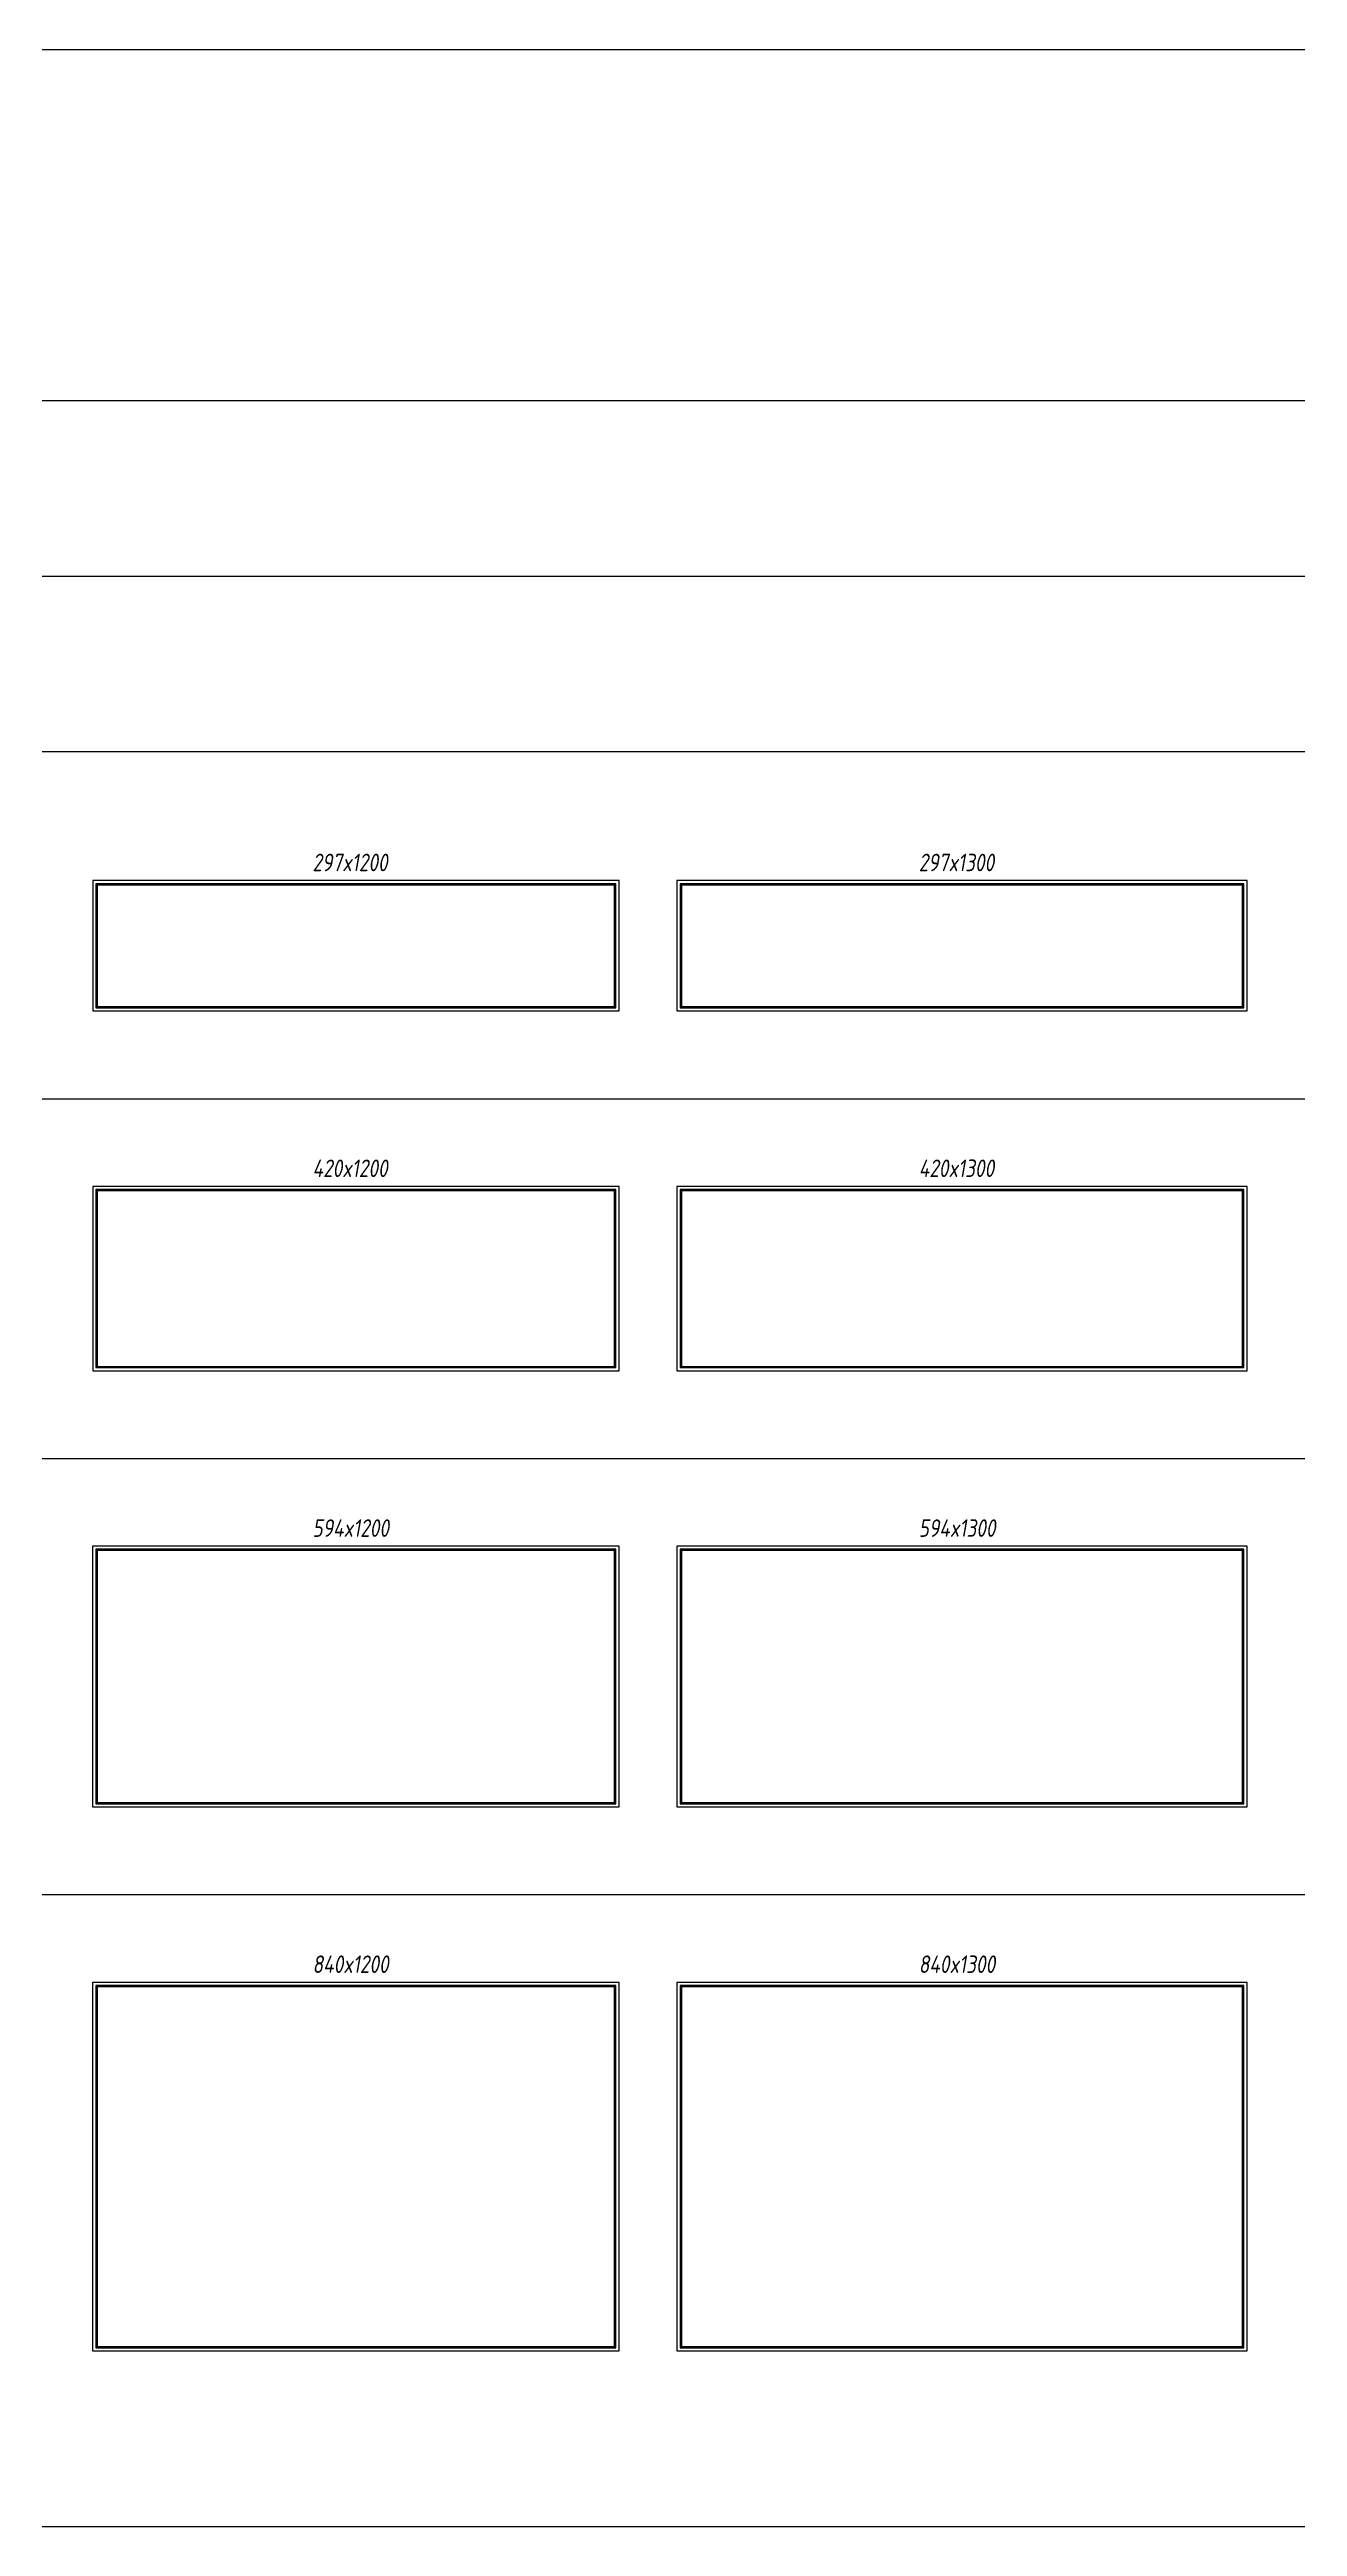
# Paper-space layout 'Layout1' of a CAD drawing. Extents: x 1062 to 21562, y 6 to 13651.
# Drawn here: x 10712 to 13556, y 8006 to 13651 of the extents above; entities that cross this region are included whole.
import ezdxf
from ezdxf.enums import TextEntityAlignment as Align

# ---------------------------------------------------------------- set-up
doc = ezdxf.new("R2010")
doc.units = 0
doc.header["$MEASUREMENT"] = 0
for name, color, linetype in [('FS_CIENKA', 4, 'Continuous'), ('FS_Opis', 6, 'Continuous'), ('FS_RAMKA', 7, 'Continuous')]:
    doc.layers.add(name, color=color, linetype=linetype)
doc.styles.add('KB 1_200', font='isocpeur.ttf', dxfattribs={"width": 0.8, "height": 48})
doc.styles.add('KB tabelka 21', font='isocpeur.ttf', dxfattribs={"height": 15})

# ---------------------------------------------------------------- blocks, each defined once
blk = doc.blocks.new('-RAMKA_297x1200')
at = {"layer": 'FS_RAMKA', "color": 5}
for p, q in [((15, 1415), (15, 0)), ((265, 1400), (265, 1415)), ((515, 1400), (515, 1415)), ((765, 1400), (765, 1415)), ((1015, 1400), (1015, 1415)), ((1262.5, 1400), (1262.5, 1415)), ((1512.5, 1400), (1512.5, 1415)), ((1762.5, 1400), (1762.5, 1415)), ((2012.5, 1400), (2012.5, 1415)), ((2262.5, 1400), (2262.5, 1415)), ((2512.5, 1400), (2512.5, 1415)), ((2762.5, 1400), (2762.5, 1415)), ((3012.5, 1400), (3012.5, 1415)), ((3262.5, 1400), (3262.5, 1415)), ((3512.5, 1400), (3512.5, 1415)), ((3762.5, 1400), (3762.5, 1415)), ((4012.5, 1400), (4012.5, 1415)), ((4262.5, 1400), (4262.5, 1415)), ((4512.5, 1400), (4512.5, 1415)), ((4762.5, 1400), (4762.5, 1415)), ((5012.5, 1400), (5012.5, 1415)), ((5262.5, 1400), (5262.5, 1415)), ((5512.5, 1400), (5512.5, 1415)), ((5762.5, 1400), (5762.5, 1415)), ((5910, 0), (5910, 1415)), ((5925, 1400), (0, 1400)), ((0, 1150), (15, 1150)), ((5910, 1150), (5925, 1150)), ((0, 900), (15, 900)), ((5910, 900), (5925, 900)), ((0, 650), (15, 650)), ((5910, 650), (5925, 650)), ((0, 400), (15, 400)), ((5910, 400), (5925, 400)), ((0, 150), (15, 150)), ((0, 15), (5925, 15)), ((265, 0), (265, 15)), ((515, 0), (515, 15)), ((765, 0), (765, 15)), ((1015, 0), (1015, 15)), ((1262.5, 0), (1262.5, 15)), ((1512.5, 0), (1512.5, 15)), ((1762.5, 0), (1762.5, 15)), ((2012.5, 0), (2012.5, 15)), ((2262.5, 0), (2262.5, 15)), ((2512.5, 0), (2512.5, 15)), ((2762.5, 0), (2762.5, 15)), ((3012.5, 0), (3012.5, 15)), ((3262.5, 0), (3262.5, 15)), ((3512.5, 0), (3512.5, 15)), ((3762.5, 0), (3762.5, 15)), ((4012.5, 0), (4012.5, 15)), ((4262.5, 0), (4262.5, 15)), ((4512.5, 0), (4512.5, 15)), ((4762.5, 0), (4762.5, 15)), ((5012.5, 0), (5012.5, 15)), ((5262.5, 0), (5262.5, 15)), ((5512.5, 0), (5512.5, 15)), ((5762.5, 0), (5762.5, 15)), ((5910, 150), (5925, 150))]:
    blk.add_line(p, q, dxfattribs=at)
at = {"layer": 'FS_RAMKA'}
blk.add_lwpolyline([(-37.5, 1450), (-37.5, -35), (5962.5, -35), (5962.5, 1450)], close=True, dxfattribs=at)
at = {"layer": 'FS_RAMKA', "color": 5}
blk.add_lwpolyline([(0, 1415), (0, 0), (5925, 0), (5925, 1415)], close=True, dxfattribs=at)
at = {"layer": 'FS_RAMKA', "color": 5, "style": 'KB tabelka 21'}
for s, p in [('A', (140, 1407.5)), ('B', (390, 1407.5)), ('C', (640, 1407.5)), ('D', (890, 1407.5)), ('E', (1137.5, 1407.5)), ('F', (1387.5, 1407.5)), ('G', (1637.5, 1407.5)), ('H', (1887.5, 1407.5)), ('I', (2137.5, 1407.5)), ('J', (2387.5, 1407.5)), ('K', (2637.5, 1407.5)), ('L', (2887.5, 1407.5)), ('M', (3137.5, 1407.5)), ('N', (3387.5, 1407.5)), ('O', (3637.5, 1407.5)), ('P', (3887.5, 1407.5)), ('Q', (4137.5, 1407.5)), ('R', (4387.5, 1407.5)), ('S', (4637.5, 1407.5)), ('T', (4887.5, 1407.5)), ('U', (5137.5, 1407.5)), ('V', (5387.5, 1407.5)), ('W', (5637.5, 1407.5)), ('X', (5836.2, 1407.5)), ('1', (7.5, 1275)), ('1', (5917.5, 1275)), ('2', (7.5, 1025)), ('2', (5917.5, 1025)), ('3', (7.5, 775)), ('3', (5917.5, 775)), ('4', (7.5, 525)), ('4', (5917.5, 525)), ('5', (7.5, 275)), ('6', (7.5, 82.5)), ('A', (140, 7.5)), ('B', (390, 7.5)), ('C', (640, 7.5)), ('D', (890, 7.5)), ('E', (1137.5, 7.5)), ('F', (1387.5, 7.5)), ('G', (1637.5, 7.5)), ('H', (1887.5, 7.5)), ('I', (2137.5, 7.5)), ('J', (2387.5, 7.5)), ('K', (2637.5, 7.5)), ('L', (2887.5, 7.5)), ('M', (3137.5, 7.5)), ('N', (3387.5, 7.5)), ('O', (3637.5, 7.5)), ('P', (3887.5, 7.5)), ('Q', (4137.5, 7.5)), ('R', (4387.5, 7.5)), ('S', (4637.5, 7.5)), ('T', (4887.5, 7.5)), ('U', (5137.5, 7.5)), ('V', (5387.5, 7.5)), ('W', (5637.5, 7.5)), ('X', (5836.2, 7.5)), ('5', (5917.5, 275)), ('6', (5917.5, 82.5))]:
    blk.add_text(s, height=8, dxfattribs=at).set_placement(p, align=Align.MIDDLE_CENTER)
blk = doc.blocks.new('-RAMKA_297x1300')
at = {"layer": 'FS_RAMKA', "color": 5}
for p, q in [((15, 1415), (15, 0)), ((265, 1400), (265, 1415)), ((515, 1400), (515, 1415)), ((765, 1400), (765, 1415)), ((1015, 1400), (1015, 1415)), ((1262.5, 1400), (1262.5, 1415)), ((1512.5, 1400), (1512.5, 1415)), ((1762.5, 1400), (1762.5, 1415)), ((2012.5, 1400), (2012.5, 1415)), ((2262.5, 1400), (2262.5, 1415)), ((2512.5, 1400), (2512.5, 1415)), ((2762.5, 1400), (2762.5, 1415)), ((3012.5, 1400), (3012.5, 1415)), ((3262.5, 1400), (3262.5, 1415)), ((3512.5, 1400), (3512.5, 1415)), ((3762.5, 1400), (3762.5, 1415)), ((4012.5, 1400), (4012.5, 1415)), ((4262.5, 1400), (4262.5, 1415)), ((4512.5, 1400), (4512.5, 1415)), ((4762.5, 1400), (4762.5, 1415)), ((5012.5, 1400), (5012.5, 1415)), ((5262.5, 1400), (5262.5, 1415)), ((5512.5, 1400), (5512.5, 1415)), ((5762.5, 1400), (5762.5, 1415)), ((6012.5, 1400), (6012.5, 1415)), ((6262.5, 1400), (6262.5, 1415)), ((6410, 0), (6410, 1415)), ((6425, 1400), (0, 1400)), ((0, 1150), (15, 1150)), ((6410, 1150), (6425, 1150)), ((0, 900), (15, 900)), ((6410, 900), (6425, 900)), ((0, 650), (15, 650)), ((6410, 650), (6425, 650)), ((0, 400), (15, 400)), ((6410, 400), (6425, 400)), ((0, 150), (15, 150)), ((0, 15), (6425, 15)), ((265, 0), (265, 15)), ((515, 0), (515, 15)), ((765, 0), (765, 15)), ((1015, 0), (1015, 15)), ((1262.5, 0), (1262.5, 15)), ((1512.5, 0), (1512.5, 15)), ((1762.5, 0), (1762.5, 15)), ((2012.5, 0), (2012.5, 15)), ((2262.5, 0), (2262.5, 15)), ((2512.5, 0), (2512.5, 15)), ((2762.5, 0), (2762.5, 15)), ((3012.5, 0), (3012.5, 15)), ((3262.5, 0), (3262.5, 15)), ((3512.5, 0), (3512.5, 15)), ((3762.5, 0), (3762.5, 15)), ((4012.5, 0), (4012.5, 15)), ((4262.5, 0), (4262.5, 15)), ((4512.5, 0), (4512.5, 15)), ((4762.5, 0), (4762.5, 15)), ((5012.5, 0), (5012.5, 15)), ((5262.5, 0), (5262.5, 15)), ((5512.5, 0), (5512.5, 15)), ((5762.5, 0), (5762.5, 15)), ((6012.5, 0), (6012.5, 15)), ((6262.5, 0), (6262.5, 15)), ((6410, 150), (6425, 150))]:
    blk.add_line(p, q, dxfattribs=at)
at = {"layer": 'FS_RAMKA'}
blk.add_lwpolyline([(-37.5, 1450), (-37.5, -35), (6462.5, -35), (6462.5, 1450)], close=True, dxfattribs=at)
at = {"layer": 'FS_RAMKA', "color": 5}
blk.add_lwpolyline([(0, 1415), (0, 0), (6425, 0), (6425, 1415)], close=True, dxfattribs=at)
at = {"layer": 'FS_RAMKA', "color": 5, "style": 'KB tabelka 21'}
for s, p in [('A', (140, 1407.5)), ('B', (390, 1407.5)), ('C', (640, 1407.5)), ('D', (890, 1407.5)), ('E', (1137.5, 1407.5)), ('F', (1387.5, 1407.5)), ('G', (1637.5, 1407.5)), ('H', (1887.5, 1407.5)), ('I', (2137.5, 1407.5)), ('J', (2387.5, 1407.5)), ('K', (2637.5, 1407.5)), ('L', (2887.5, 1407.5)), ('M', (3137.5, 1407.5)), ('N', (3387.5, 1407.5)), ('O', (3637.5, 1407.5)), ('P', (3887.5, 1407.5)), ('Q', (4137.5, 1407.5)), ('R', (4387.5, 1407.5)), ('S', (4637.5, 1407.5)), ('T', (4887.5, 1407.5)), ('U', (5137.5, 1407.5)), ('V', (5387.5, 1407.5)), ('W', (5637.5, 1407.5)), ('X', (5887.5, 1407.5)), ('Y', (6137.5, 1407.5)), ('Z', (6336.2, 1407.5)), ('1', (7.5, 1275)), ('1', (6417.5, 1275)), ('2', (7.5, 1025)), ('2', (6417.5, 1025)), ('3', (7.5, 775)), ('3', (6417.5, 775)), ('4', (7.5, 525)), ('4', (6417.5, 525)), ('5', (7.5, 275)), ('6', (7.5, 82.5)), ('A', (140, 7.5)), ('B', (390, 7.5)), ('C', (640, 7.5)), ('D', (890, 7.5)), ('E', (1137.5, 7.5)), ('F', (1387.5, 7.5)), ('G', (1637.5, 7.5)), ('H', (1887.5, 7.5)), ('I', (2137.5, 7.5)), ('J', (2387.5, 7.5)), ('K', (2637.5, 7.5)), ('L', (2887.5, 7.5)), ('M', (3137.5, 7.5)), ('N', (3387.5, 7.5)), ('O', (3637.5, 7.5)), ('P', (3887.5, 7.5)), ('Q', (4137.5, 7.5)), ('R', (4387.5, 7.5)), ('S', (4637.5, 7.5)), ('T', (4887.5, 7.5)), ('U', (5137.5, 7.5)), ('V', (5387.5, 7.5)), ('W', (5637.5, 7.5)), ('X', (5887.5, 7.5)), ('Y', (6137.5, 7.5)), ('Z', (6336.2, 7.5)), ('5', (6417.5, 275)), ('6', (6417.5, 82.5))]:
    blk.add_text(s, height=8, dxfattribs=at).set_placement(p, align=Align.MIDDLE_CENTER)
blk = doc.blocks.new('-RAMKA_420x1200')
at = {"layer": 'FS_RAMKA', "color": 5}
for p, q in [((5925, 2015), (0, 2015)), ((15, 2030), (15, 0)), ((265, 2015), (265, 2030)), ((515, 2015), (515, 2030)), ((765, 2015), (765, 2030)), ((1015, 2015), (1015, 2030)), ((1262.5, 2015), (1262.5, 2030)), ((1512.5, 2015), (1512.5, 2030)), ((1762.5, 2015), (1762.5, 2030)), ((2012.5, 2015), (2012.5, 2030)), ((2262.5, 2015), (2262.5, 2030)), ((2512.5, 2015), (2512.5, 2030)), ((2762.5, 2015), (2762.5, 2030)), ((3012.5, 2015), (3012.5, 2030)), ((3262.5, 2015), (3262.5, 2030)), ((3512.5, 2015), (3512.5, 2030)), ((3762.5, 2015), (3762.5, 2030)), ((4012.5, 2015), (4012.5, 2030)), ((4262.5, 2015), (4262.5, 2030)), ((4512.5, 2015), (4512.5, 2030)), ((4762.5, 2015), (4762.5, 2030)), ((5012.5, 2015), (5012.5, 2030)), ((5262.5, 2015), (5262.5, 2030)), ((5512.5, 2015), (5512.5, 2030)), ((5762.5, 2015), (5762.5, 2030)), ((5910, 0), (5910, 2030)), ((0, 1765), (15, 1765)), ((5910, 1765), (5925, 1765)), ((0, 1515), (15, 1515)), ((5910, 1515), (5925, 1515)), ((0, 1265), (15, 1265)), ((5910, 1265), (5925, 1265)), ((0, 1015), (15, 1015)), ((5910, 1015), (5925, 1015)), ((0, 765), (15, 765)), ((5910, 765), (5925, 765)), ((0, 515), (15, 515)), ((5910, 515), (5925, 515)), ((0, 265), (15, 265)), ((0, 15), (5925, 15)), ((265, 0), (265, 15)), ((515, 0), (515, 15)), ((765, 0), (765, 15)), ((1015, 0), (1015, 15)), ((1262.5, 0), (1262.5, 15)), ((1512.5, 0), (1512.5, 15)), ((1762.5, 0), (1762.5, 15)), ((2012.5, 0), (2012.5, 15)), ((2262.5, 0), (2262.5, 15)), ((2512.5, 0), (2512.5, 15)), ((2762.5, 0), (2762.5, 15)), ((3012.5, 0), (3012.5, 15)), ((3262.5, 0), (3262.5, 15)), ((3512.5, 0), (3512.5, 15)), ((3762.5, 0), (3762.5, 15)), ((4012.5, 0), (4012.5, 15)), ((4262.5, 0), (4262.5, 15)), ((4512.5, 0), (4512.5, 15)), ((4762.5, 0), (4762.5, 15)), ((5012.5, 0), (5012.5, 15)), ((5262.5, 0), (5262.5, 15)), ((5512.5, 0), (5512.5, 15)), ((5762.5, 0), (5762.5, 15)), ((5910, 265), (5925, 265))]:
    blk.add_line(p, q, dxfattribs=at)
at = {"layer": 'FS_RAMKA'}
blk.add_lwpolyline([(-37.5, 2065), (-37.5, -35), (5962.5, -35), (5962.5, 2065)], close=True, dxfattribs=at)
at = {"layer": 'FS_RAMKA', "color": 5}
blk.add_lwpolyline([(0, 2030), (0, 0), (5925, 0), (5925, 2030)], close=True, dxfattribs=at)
at = {"layer": 'FS_RAMKA', "color": 5, "style": 'KB tabelka 21'}
for s, p in [('A', (140, 2022.5)), ('B', (390, 2022.5)), ('C', (640, 2022.5)), ('D', (890, 2022.5)), ('E', (1137.5, 2022.5)), ('F', (1387.5, 2022.5)), ('G', (1637.5, 2022.5)), ('H', (1887.5, 2022.5)), ('I', (2137.5, 2022.5)), ('J', (2387.5, 2022.5)), ('K', (2637.5, 2022.5)), ('L', (2887.5, 2022.5)), ('M', (3137.5, 2022.5)), ('N', (3387.5, 2022.5)), ('O', (3637.5, 2022.5)), ('P', (3887.5, 2022.5)), ('Q', (4137.5, 2022.5)), ('R', (4387.5, 2022.5)), ('S', (4637.5, 2022.5)), ('T', (4887.5, 2022.5)), ('U', (5137.5, 2022.5)), ('V', (5387.5, 2022.5)), ('W', (5637.5, 2022.5)), ('X', (5836.2, 2022.5)), ('1', (7.5, 1890)), ('1', (5917.5, 1890)), ('2', (7.5, 1640)), ('2', (5917.5, 1640)), ('4', (7.5, 1140)), ('3', (7.5, 1390)), ('4', (5917.5, 1140)), ('3', (5917.5, 1390)), ('5', (7.5, 890)), ('5', (5917.5, 890)), ('5', (7.5, 640)), ('6', (7.5, 640)), ('5', (5917.5, 640)), ('6', (5917.5, 640)), ('7', (7.5, 390)), ('7', (5917.5, 390)), ('8', (7.5, 140)), ('A', (140, 7.5)), ('B', (390, 7.5)), ('C', (640, 7.5)), ('D', (890, 7.5)), ('E', (1137.5, 7.5)), ('F', (1387.5, 7.5)), ('G', (1637.5, 7.5)), ('H', (1887.5, 7.5)), ('I', (2137.5, 7.5)), ('J', (2387.5, 7.5)), ('K', (2637.5, 7.5)), ('L', (2887.5, 7.5)), ('M', (3137.5, 7.5)), ('N', (3387.5, 7.5)), ('O', (3637.5, 7.5)), ('P', (3887.5, 7.5)), ('Q', (4137.5, 7.5)), ('R', (4387.5, 7.5)), ('S', (4637.5, 7.5)), ('T', (4887.5, 7.5)), ('U', (5137.5, 7.5)), ('V', (5387.5, 7.5)), ('W', (5637.5, 7.5)), ('X', (5836.2, 7.5)), ('8', (5917.5, 140))]:
    blk.add_text(s, height=8, dxfattribs=at).set_placement(p, align=Align.MIDDLE_CENTER)
blk = doc.blocks.new('-RAMKA_420x1300')
at = {"layer": 'FS_RAMKA', "color": 5}
for p, q in [((6425, 2015), (0, 2015)), ((15, 2030), (15, 0)), ((265, 2015), (265, 2030)), ((515, 2015), (515, 2030)), ((765, 2015), (765, 2030)), ((1015, 2015), (1015, 2030)), ((1262.5, 2015), (1262.5, 2030)), ((1512.5, 2015), (1512.5, 2030)), ((1762.5, 2015), (1762.5, 2030)), ((2012.5, 2015), (2012.5, 2030)), ((2262.5, 2015), (2262.5, 2030)), ((2512.5, 2015), (2512.5, 2030)), ((2762.5, 2015), (2762.5, 2030)), ((3012.5, 2015), (3012.5, 2030)), ((3262.5, 2015), (3262.5, 2030)), ((3512.5, 2015), (3512.5, 2030)), ((3762.5, 2015), (3762.5, 2030)), ((4012.5, 2015), (4012.5, 2030)), ((4262.5, 2015), (4262.5, 2030)), ((4512.5, 2015), (4512.5, 2030)), ((4762.5, 2015), (4762.5, 2030)), ((5012.5, 2015), (5012.5, 2030)), ((5262.5, 2015), (5262.5, 2030)), ((5512.5, 2015), (5512.5, 2030)), ((5762.5, 2015), (5762.5, 2030)), ((6012.5, 2015), (6012.5, 2030)), ((6262.5, 2015), (6262.5, 2030)), ((6410, 0), (6410, 2030)), ((0, 1765), (15, 1765)), ((6410, 1765), (6425, 1765)), ((0, 1515), (15, 1515)), ((6410, 1515), (6425, 1515)), ((0, 1265), (15, 1265)), ((6410, 1265), (6425, 1265)), ((0, 1015), (15, 1015)), ((6410, 1015), (6425, 1015)), ((0, 765), (15, 765)), ((6410, 765), (6425, 765)), ((0, 515), (15, 515)), ((6410, 515), (6425, 515)), ((0, 265), (15, 265)), ((0, 15), (6425, 15)), ((265, 0), (265, 15)), ((515, 0), (515, 15)), ((765, 0), (765, 15)), ((1015, 0), (1015, 15)), ((1262.5, 0), (1262.5, 15)), ((1512.5, 0), (1512.5, 15)), ((1762.5, 0), (1762.5, 15)), ((2012.5, 0), (2012.5, 15)), ((2262.5, 0), (2262.5, 15)), ((2512.5, 0), (2512.5, 15)), ((2762.5, 0), (2762.5, 15)), ((3012.5, 0), (3012.5, 15)), ((3262.5, 0), (3262.5, 15)), ((3512.5, 0), (3512.5, 15)), ((3762.5, 0), (3762.5, 15)), ((4012.5, 0), (4012.5, 15)), ((4262.5, 0), (4262.5, 15)), ((4512.5, 0), (4512.5, 15)), ((4762.5, 0), (4762.5, 15)), ((5012.5, 0), (5012.5, 15)), ((5262.5, 0), (5262.5, 15)), ((5512.5, 0), (5512.5, 15)), ((5762.5, 0), (5762.5, 15)), ((6012.5, 0), (6012.5, 15)), ((6262.5, 0), (6262.5, 15)), ((6410, 265), (6425, 265))]:
    blk.add_line(p, q, dxfattribs=at)
at = {"layer": 'FS_RAMKA'}
blk.add_lwpolyline([(-37.5, 2065), (-37.5, -35), (6462.5, -35), (6462.5, 2065)], close=True, dxfattribs=at)
at = {"layer": 'FS_RAMKA', "color": 5}
blk.add_lwpolyline([(0, 2030), (0, 0), (6425, 0), (6425, 2030)], close=True, dxfattribs=at)
at = {"layer": 'FS_RAMKA', "color": 5, "style": 'KB tabelka 21'}
for s, p in [('A', (140, 2022.5)), ('B', (390, 2022.5)), ('C', (640, 2022.5)), ('D', (890, 2022.5)), ('E', (1137.5, 2022.5)), ('F', (1387.5, 2022.5)), ('G', (1637.5, 2022.5)), ('H', (1887.5, 2022.5)), ('I', (2137.5, 2022.5)), ('J', (2387.5, 2022.5)), ('K', (2637.5, 2022.5)), ('L', (2887.5, 2022.5)), ('M', (3137.5, 2022.5)), ('N', (3387.5, 2022.5)), ('O', (3637.5, 2022.5)), ('P', (3887.5, 2022.5)), ('Q', (4137.5, 2022.5)), ('R', (4387.5, 2022.5)), ('S', (4637.5, 2022.5)), ('T', (4887.5, 2022.5)), ('U', (5137.5, 2022.5)), ('V', (5387.5, 2022.5)), ('W', (5637.5, 2022.5)), ('X', (5887.5, 2022.5)), ('Y', (6137.5, 2022.5)), ('Z', (6336.2, 2022.5)), ('1', (7.5, 1890)), ('1', (6417.5, 1890)), ('2', (7.5, 1640)), ('2', (6417.5, 1640)), ('4', (7.5, 1140)), ('3', (7.5, 1390)), ('4', (6417.5, 1140)), ('3', (6417.5, 1390)), ('5', (7.5, 890)), ('5', (6417.5, 890)), ('5', (7.5, 640)), ('6', (7.5, 640)), ('5', (6417.5, 640)), ('6', (6417.5, 640)), ('7', (7.5, 390)), ('7', (6417.5, 390)), ('8', (7.5, 140)), ('A', (140, 7.5)), ('B', (390, 7.5)), ('C', (640, 7.5)), ('D', (890, 7.5)), ('E', (1137.5, 7.5)), ('F', (1387.5, 7.5)), ('G', (1637.5, 7.5)), ('H', (1887.5, 7.5)), ('I', (2137.5, 7.5)), ('J', (2387.5, 7.5)), ('K', (2637.5, 7.5)), ('L', (2887.5, 7.5)), ('M', (3137.5, 7.5)), ('N', (3387.5, 7.5)), ('O', (3637.5, 7.5)), ('P', (3887.5, 7.5)), ('Q', (4137.5, 7.5)), ('R', (4387.5, 7.5)), ('S', (4637.5, 7.5)), ('T', (4887.5, 7.5)), ('U', (5137.5, 7.5)), ('V', (5387.5, 7.5)), ('W', (5637.5, 7.5)), ('X', (5887.5, 7.5)), ('Y', (6137.5, 7.5)), ('Z', (6336.2, 7.5)), ('8', (6417.5, 140))]:
    blk.add_text(s, height=8, dxfattribs=at).set_placement(p, align=Align.MIDDLE_CENTER)
blk = doc.blocks.new('-RAMKA_594x1200')
at = {"layer": 'FS_RAMKA', "color": 5}
for p, q in [((5925, 2885), (0, 2885)), ((15, 2900), (15, 0)), ((265, 2885), (265, 2900)), ((515, 2885), (515, 2900)), ((765, 2885), (765, 2900)), ((1015, 2885), (1015, 2900)), ((1262, 2885), (1262, 2900)), ((1512, 2885), (1512, 2900)), ((1762, 2885), (1762, 2900)), ((2012, 2885), (2012, 2900)), ((2262, 2885), (2262, 2900)), ((2512, 2885), (2512, 2900)), ((2762, 2885), (2762, 2900)), ((3012, 2885), (3012, 2900)), ((3262, 2885), (3262, 2900)), ((3512, 2885), (3512, 2900)), ((3762, 2885), (3762, 2900)), ((4012, 2885), (4012, 2900)), ((4262, 2885), (4262, 2900)), ((4512, 2885), (4512, 2900)), ((4762, 2885), (4762, 2900)), ((5012, 2885), (5012, 2900)), ((5262, 2885), (5262, 2900)), ((5512, 2885), (5512, 2900)), ((5762, 2885), (5762, 2900)), ((5910, 0), (5910, 2900)), ((0, 2635), (15, 2635)), ((5910, 2635), (5925, 2635)), ((0, 2385), (15, 2385)), ((5910, 2385), (5925, 2385)), ((0, 2135), (15, 2135)), ((5910, 2135), (5925, 2135)), ((0, 1885), (15, 1885)), ((5910, 1885), (5925, 1885)), ((0, 1635), (15, 1635)), ((5910, 1635), (5925, 1635)), ((0, 1385), (15, 1385)), ((0, 1139), (15, 1139)), ((5910, 1385), (5925, 1385)), ((5910, 1139), (5925, 1139)), ((0, 889), (15, 889)), ((5910, 889), (5925, 889)), ((0, 639), (15, 639)), ((5910, 639), (5925, 639)), ((0, 389), (15, 389)), ((5910, 389), (5925, 389)), ((0, 139), (15, 139)), ((0, 15), (5925, 15)), ((265, 0), (265, 15)), ((515, 0), (515, 15)), ((765, 0), (765, 15)), ((1015, 0), (1015, 15)), ((1262, 0), (1262, 15)), ((1512, 0), (1512, 15)), ((1762, 0), (1762, 15)), ((2012, 0), (2012, 15)), ((2262, 0), (2262, 15)), ((2512, 0), (2512, 15)), ((2762, 0), (2762, 15)), ((3012, 0), (3012, 15)), ((3262, 0), (3262, 15)), ((3512, 0), (3512, 15)), ((3762, 0), (3762, 15)), ((4012, 0), (4012, 15)), ((4262, 0), (4262, 15)), ((4512, 0), (4512, 15)), ((4762, 0), (4762, 15)), ((5012, 0), (5012, 15)), ((5262, 0), (5262, 15)), ((5512, 0), (5512, 15)), ((5762, 0), (5762, 15)), ((5910, 139), (5925, 139))]:
    blk.add_line(p, q, dxfattribs=at)
at = {"layer": 'FS_RAMKA'}
blk.add_lwpolyline([(-38, 2935), (-38, -35), (5962, -35), (5962, 2935)], close=True, dxfattribs=at)
at = {"layer": 'FS_RAMKA', "color": 5}
blk.add_lwpolyline([(0, 2900), (0, 0), (5925, 0), (5925, 2900)], close=True, dxfattribs=at)
at = {"layer": 'FS_RAMKA', "color": 5, "style": 'KB tabelka 21'}
for s, p in [('A', (140, 2892)), ('B', (390, 2892)), ('C', (640, 2892)), ('D', (890, 2892)), ('E', (1138, 2892)), ('F', (1388, 2892)), ('G', (1638, 2892)), ('H', (1888, 2892)), ('I', (2138, 2892)), ('J', (2388, 2892)), ('K', (2638, 2892)), ('L', (2888, 2892)), ('M', (3138, 2892)), ('N', (3388, 2892)), ('O', (3638, 2892)), ('P', (3888, 2892)), ('Q', (4138, 2892)), ('R', (4388, 2892)), ('S', (4638, 2892)), ('T', (4888, 2892)), ('U', (5138, 2892)), ('V', (5388, 2892)), ('W', (5638, 2892)), ('X', (5836, 2892)), ('1', (8, 2760)), ('1', (5918, 2760)), ('2', (8, 2510)), ('3', (8, 2260)), ('2', (5918, 2510)), ('3', (5918, 2260)), ('4', (8, 2010)), ('4', (5918, 2010)), ('5', (8, 1760)), ('5', (5918, 1760)), ('5', (8, 1510)), ('6', (8, 1510)), ('5', (5918, 1510)), ('6', (5918, 1510)), ('7', (8, 1260)), ('7', (5918, 1260)), ('8', (8, 1014)), ('8', (5918, 1014)), ('9', (8, 764)), ('9', (5918, 764)), ('10', (8, 514)), ('10', (5918, 514)), ('12', (8, 77)), ('11', (8, 264)), ('A', (140, 8)), ('B', (390, 8)), ('C', (640, 8)), ('D', (890, 8)), ('E', (1138, 8)), ('F', (1388, 8)), ('G', (1638, 8)), ('H', (1888, 8)), ('I', (2138, 8)), ('J', (2388, 8)), ('K', (2638, 8)), ('L', (2888, 8)), ('M', (3138, 8)), ('N', (3388, 8)), ('O', (3638, 8)), ('P', (3888, 8)), ('Q', (4138, 8)), ('R', (4388, 8)), ('S', (4638, 8)), ('T', (4888, 8)), ('U', (5138, 8)), ('V', (5388, 8)), ('W', (5638, 8)), ('X', (5836, 8)), ('12', (5918, 77)), ('11', (5918, 264))]:
    blk.add_text(s, height=8, dxfattribs=at).set_placement(p, align=Align.MIDDLE_CENTER)
blk = doc.blocks.new('-RAMKA_594x1300')
at = {"layer": 'FS_RAMKA', "color": 5}
for p, q in [((6425, 2885), (0, 2885)), ((15, 2900), (15, 0)), ((265, 2885), (265, 2900)), ((515, 2885), (515, 2900)), ((765, 2885), (765, 2900)), ((1015, 2885), (1015, 2900)), ((1262, 2885), (1262, 2900)), ((1512, 2885), (1512, 2900)), ((1762, 2885), (1762, 2900)), ((2012, 2885), (2012, 2900)), ((2262, 2885), (2262, 2900)), ((2512, 2885), (2512, 2900)), ((2762, 2885), (2762, 2900)), ((3012, 2885), (3012, 2900)), ((3262, 2885), (3262, 2900)), ((3512, 2885), (3512, 2900)), ((3762, 2885), (3762, 2900)), ((4012, 2885), (4012, 2900)), ((4262, 2885), (4262, 2900)), ((4512, 2885), (4512, 2900)), ((4762, 2885), (4762, 2900)), ((5012, 2885), (5012, 2900)), ((5262, 2885), (5262, 2900)), ((5512, 2885), (5512, 2900)), ((5762, 2885), (5762, 2900)), ((6012, 2885), (6012, 2900)), ((6262, 2885), (6262, 2900)), ((6410, 0), (6410, 2900)), ((0, 2635), (15, 2635)), ((6410, 2635), (6425, 2635)), ((0, 2385), (15, 2385)), ((6410, 2385), (6425, 2385)), ((0, 2135), (15, 2135)), ((6410, 2135), (6425, 2135)), ((0, 1885), (15, 1885)), ((6410, 1885), (6425, 1885)), ((0, 1635), (15, 1635)), ((6410, 1635), (6425, 1635)), ((0, 1385), (15, 1385)), ((0, 1139), (15, 1139)), ((6410, 1385), (6425, 1385)), ((6410, 1139), (6425, 1139)), ((0, 889), (15, 889)), ((6410, 889), (6425, 889)), ((0, 639), (15, 639)), ((6410, 639), (6425, 639)), ((0, 389), (15, 389)), ((6410, 389), (6425, 389)), ((0, 139), (15, 139)), ((0, 15), (6425, 15)), ((265, 0), (265, 15)), ((515, 0), (515, 15)), ((765, 0), (765, 15)), ((1015, 0), (1015, 15)), ((1262, 0), (1262, 15)), ((1512, 0), (1512, 15)), ((1762, 0), (1762, 15)), ((2012, 0), (2012, 15)), ((2262, 0), (2262, 15)), ((2512, 0), (2512, 15)), ((2762, 0), (2762, 15)), ((3012, 0), (3012, 15)), ((3262, 0), (3262, 15)), ((3512, 0), (3512, 15)), ((3762, 0), (3762, 15)), ((4012, 0), (4012, 15)), ((4262, 0), (4262, 15)), ((4512, 0), (4512, 15)), ((4762, 0), (4762, 15)), ((5012, 0), (5012, 15)), ((5262, 0), (5262, 15)), ((5512, 0), (5512, 15)), ((5762, 0), (5762, 15)), ((6012, 0), (6012, 15)), ((6262, 0), (6262, 15)), ((6410, 139), (6425, 139))]:
    blk.add_line(p, q, dxfattribs=at)
at = {"layer": 'FS_RAMKA'}
blk.add_lwpolyline([(-38, 2935), (-38, -35), (6462, -35), (6462, 2935)], close=True, dxfattribs=at)
at = {"layer": 'FS_RAMKA', "color": 5}
blk.add_lwpolyline([(0, 2900), (0, 0), (6425, 0), (6425, 2900)], close=True, dxfattribs=at)
at = {"layer": 'FS_RAMKA', "color": 5, "style": 'KB tabelka 21'}
for s, p in [('A', (140, 2892)), ('B', (390, 2892)), ('C', (640, 2892)), ('D', (890, 2892)), ('E', (1138, 2892)), ('F', (1388, 2892)), ('G', (1638, 2892)), ('H', (1888, 2892)), ('I', (2138, 2892)), ('J', (2388, 2892)), ('K', (2638, 2892)), ('L', (2888, 2892)), ('M', (3138, 2892)), ('N', (3388, 2892)), ('O', (3638, 2892)), ('P', (3888, 2892)), ('Q', (4138, 2892)), ('R', (4388, 2892)), ('S', (4638, 2892)), ('T', (4888, 2892)), ('U', (5138, 2892)), ('V', (5388, 2892)), ('W', (5638, 2892)), ('X', (5888, 2892)), ('Y', (6138, 2892)), ('Z', (6336, 2892)), ('1', (8, 2760)), ('1', (6418, 2760)), ('2', (8, 2510)), ('3', (8, 2260)), ('2', (6418, 2510)), ('3', (6418, 2260)), ('4', (8, 2010)), ('4', (6418, 2010)), ('5', (8, 1760)), ('5', (6418, 1760)), ('5', (8, 1510)), ('6', (8, 1510)), ('5', (6418, 1510)), ('6', (6418, 1510)), ('7', (8, 1260)), ('7', (6418, 1260)), ('8', (8, 1014)), ('8', (6418, 1014)), ('9', (8, 764)), ('9', (6418, 764)), ('10', (8, 514)), ('10', (6418, 514)), ('12', (8, 77)), ('11', (8, 264)), ('A', (140, 8)), ('B', (390, 8)), ('C', (640, 8)), ('D', (890, 8)), ('E', (1138, 8)), ('F', (1388, 8)), ('G', (1638, 8)), ('H', (1888, 8)), ('I', (2138, 8)), ('J', (2388, 8)), ('K', (2638, 8)), ('L', (2888, 8)), ('M', (3138, 8)), ('N', (3388, 8)), ('O', (3638, 8)), ('P', (3888, 8)), ('Q', (4138, 8)), ('R', (4388, 8)), ('S', (4638, 8)), ('T', (4888, 8)), ('U', (5138, 8)), ('V', (5388, 8)), ('W', (5638, 8)), ('X', (5888, 8)), ('Y', (6138, 8)), ('Z', (6336, 8)), ('12', (6418, 77)), ('11', (6418, 264))]:
    blk.add_text(s, height=8, dxfattribs=at).set_placement(p, align=Align.MIDDLE_CENTER)
blk = doc.blocks.new('-RAMKA_840x1200')
at = {"layer": 'FS_RAMKA', "color": 5}
for p, q in [((5925, 4115), (0, 4115)), ((15, 4130), (15, 0)), ((265, 4115), (265, 4130)), ((515, 4115), (515, 4130)), ((765, 4115), (765, 4130)), ((1015, 4115), (1015, 4130)), ((1262, 4115), (1262, 4130)), ((1512, 4115), (1512, 4130)), ((1762, 4115), (1762, 4130)), ((2012, 4115), (2012, 4130)), ((2262, 4115), (2262, 4130)), ((2512, 4115), (2512, 4130)), ((2762, 4115), (2762, 4130)), ((3012, 4115), (3012, 4130)), ((3262, 4115), (3262, 4130)), ((3512, 4115), (3512, 4130)), ((3762, 4115), (3762, 4130)), ((4012, 4115), (4012, 4130)), ((4262, 4115), (4262, 4130)), ((4512, 4115), (4512, 4130)), ((4762, 4115), (4762, 4130)), ((5012, 4115), (5012, 4130)), ((5262, 4115), (5262, 4130)), ((5512, 4115), (5512, 4130)), ((5762, 4115), (5762, 4130)), ((5910, 0), (5910, 4130)), ((0, 3865), (15, 3865)), ((5910, 3865), (5925, 3865)), ((0, 3615), (15, 3615)), ((5910, 3615), (5925, 3615)), ((0, 3365), (15, 3365)), ((0, 3115), (15, 3115)), ((5910, 3365), (5925, 3365)), ((5910, 3115), (5925, 3115)), ((0, 2865), (15, 2865)), ((5910, 2865), (5925, 2865)), ((0, 2615), (15, 2615)), ((5910, 2615), (5925, 2615)), ((0, 2369), (15, 2369)), ((5910, 2369), (5925, 2369)), ((0, 2119), (15, 2119)), ((5910, 2119), (5925, 2119)), ((0, 1869), (15, 1869)), ((5910, 1869), (5925, 1869)), ((0, 1619), (15, 1619)), ((5910, 1619), (5925, 1619)), ((0, 1369), (15, 1369)), ((5910, 1369), (5925, 1369)), ((0, 1119), (15, 1119)), ((0, 869), (15, 869)), ((5910, 1119), (5925, 1119)), ((5910, 869), (5925, 869)), ((0, 619), (15, 619)), ((5910, 619), (5925, 619)), ((0, 369), (15, 369)), ((5910, 369), (5925, 369)), ((0, 119), (15, 119)), ((0, 15), (5925, 15)), ((265, 0), (265, 15)), ((515, 0), (515, 15)), ((765, 0), (765, 15)), ((1015, 0), (1015, 15)), ((1262, 0), (1262, 15)), ((1512, 0), (1512, 15)), ((1762, 0), (1762, 15)), ((2012, 0), (2012, 15)), ((2262, 0), (2262, 15)), ((2512, 0), (2512, 15)), ((2762, 0), (2762, 15)), ((3012, 0), (3012, 15)), ((3262, 0), (3262, 15)), ((3512, 0), (3512, 15)), ((3762, 0), (3762, 15)), ((4012, 0), (4012, 15)), ((4262, 0), (4262, 15)), ((4512, 0), (4512, 15)), ((4762, 0), (4762, 15)), ((5012, 0), (5012, 15)), ((5262, 0), (5262, 15)), ((5512, 0), (5512, 15)), ((5762, 0), (5762, 15)), ((5910, 119), (5925, 119))]:
    blk.add_line(p, q, dxfattribs=at)
at = {"layer": 'FS_RAMKA'}
blk.add_lwpolyline([(-38, 4165), (-38, -35), (5962, -35), (5962, 4165)], close=True, dxfattribs=at)
at = {"layer": 'FS_RAMKA', "color": 5}
blk.add_lwpolyline([(0, 4130), (0, 0), (5925, 0), (5925, 4130)], close=True, dxfattribs=at)
at = {"layer": 'FS_RAMKA', "color": 5, "style": 'KB tabelka 21'}
for s, p in [('1', (8, 3990)), ('A', (140, 4122)), ('B', (390, 4122)), ('C', (640, 4122)), ('D', (890, 4122)), ('E', (1138, 4122)), ('F', (1388, 4122)), ('G', (1638, 4122)), ('H', (1888, 4122)), ('I', (2138, 4122)), ('J', (2388, 4122)), ('K', (2638, 4122)), ('L', (2888, 4122)), ('M', (3138, 4122)), ('N', (3388, 4122)), ('O', (3638, 4122)), ('P', (3888, 4122)), ('Q', (4138, 4122)), ('R', (4388, 4122)), ('S', (4638, 4122)), ('T', (4888, 4122)), ('U', (5138, 4122)), ('V', (5388, 4122)), ('W', (5638, 4122)), ('X', (5836, 4122)), ('1', (5918, 3990)), ('2', (8, 3740)), ('2', (5918, 3740)), ('3', (8, 3490)), ('3', (5918, 3490)), ('4', (8, 3240)), ('4', (5918, 3240)), ('5', (8, 2990)), ('5', (5918, 2990)), ('5', (8, 2740)), ('6', (8, 2740)), ('5', (5918, 2740)), ('6', (5918, 2740)), ('7', (8, 2490)), ('7', (5918, 2490)), ('8', (8, 2244)), ('9', (8, 1994)), ('8', (5918, 2244)), ('9', (5918, 1994)), ('10', (8, 1744)), ('10', (5918, 1744)), ('11', (8, 1494)), ('11', (5918, 1494)), ('12', (8, 1244)), ('12', (5918, 1244)), ('13', (8, 994)), ('13', (5918, 994)), ('14', (8, 744)), ('14', (5918, 744)), ('15', (8, 494)), ('15', (5918, 494)), ('16', (8, 244)), ('17', (8, 67)), ('A', (140, 8)), ('B', (390, 8)), ('C', (640, 8)), ('D', (890, 8)), ('E', (1138, 8)), ('F', (1388, 8)), ('G', (1638, 8)), ('H', (1888, 8)), ('I', (2138, 8)), ('J', (2388, 8)), ('K', (2638, 8)), ('L', (2888, 8)), ('M', (3138, 8)), ('N', (3388, 8)), ('O', (3638, 8)), ('P', (3888, 8)), ('Q', (4138, 8)), ('R', (4388, 8)), ('S', (4638, 8)), ('T', (4888, 8)), ('U', (5138, 8)), ('V', (5388, 8)), ('W', (5638, 8)), ('X', (5836, 8)), ('16', (5918, 244)), ('17', (5918, 67))]:
    blk.add_text(s, height=8, dxfattribs=at).set_placement(p, align=Align.MIDDLE_CENTER)
blk = doc.blocks.new('-RAMKA_840x1300')
at = {"layer": 'FS_RAMKA', "color": 5}
for p, q in [((6425, 4115), (0, 4115)), ((15, 4130), (15, 0)), ((265, 4115), (265, 4130)), ((515, 4115), (515, 4130)), ((765, 4115), (765, 4130)), ((1015, 4115), (1015, 4130)), ((1262, 4115), (1262, 4130)), ((1512, 4115), (1512, 4130)), ((1762, 4115), (1762, 4130)), ((2012, 4115), (2012, 4130)), ((2262, 4115), (2262, 4130)), ((2512, 4115), (2512, 4130)), ((2762, 4115), (2762, 4130)), ((3012, 4115), (3012, 4130)), ((3262, 4115), (3262, 4130)), ((3512, 4115), (3512, 4130)), ((3762, 4115), (3762, 4130)), ((4012, 4115), (4012, 4130)), ((4262, 4115), (4262, 4130)), ((4512, 4115), (4512, 4130)), ((4762, 4115), (4762, 4130)), ((5012, 4115), (5012, 4130)), ((5262, 4115), (5262, 4130)), ((5512, 4115), (5512, 4130)), ((5762, 4115), (5762, 4130)), ((6012, 4115), (6012, 4130)), ((6262, 4115), (6262, 4130)), ((6410, 0), (6410, 4130)), ((0, 3865), (15, 3865)), ((6410, 3865), (6425, 3865)), ((0, 3615), (15, 3615)), ((6410, 3615), (6425, 3615)), ((0, 3365), (15, 3365)), ((0, 3115), (15, 3115)), ((6410, 3365), (6425, 3365)), ((6410, 3115), (6425, 3115)), ((0, 2865), (15, 2865)), ((6410, 2865), (6425, 2865)), ((0, 2615), (15, 2615)), ((6410, 2615), (6425, 2615)), ((0, 2369), (15, 2369)), ((6410, 2369), (6425, 2369)), ((0, 2119), (15, 2119)), ((6410, 2119), (6425, 2119)), ((0, 1869), (15, 1869)), ((6410, 1869), (6425, 1869)), ((0, 1619), (15, 1619)), ((6410, 1619), (6425, 1619)), ((0, 1369), (15, 1369)), ((6410, 1369), (6425, 1369)), ((0, 1119), (15, 1119)), ((0, 869), (15, 869)), ((6410, 1119), (6425, 1119)), ((6410, 869), (6425, 869)), ((0, 619), (15, 619)), ((6410, 619), (6425, 619)), ((0, 369), (15, 369)), ((6410, 369), (6425, 369)), ((0, 119), (15, 119)), ((0, 15), (6425, 15)), ((265, 0), (265, 15)), ((515, 0), (515, 15)), ((765, 0), (765, 15)), ((1015, 0), (1015, 15)), ((1262, 0), (1262, 15)), ((1512, 0), (1512, 15)), ((1762, 0), (1762, 15)), ((2012, 0), (2012, 15)), ((2262, 0), (2262, 15)), ((2512, 0), (2512, 15)), ((2762, 0), (2762, 15)), ((3012, 0), (3012, 15)), ((3262, 0), (3262, 15)), ((3512, 0), (3512, 15)), ((3762, 0), (3762, 15)), ((4012, 0), (4012, 15)), ((4262, 0), (4262, 15)), ((4512, 0), (4512, 15)), ((4762, 0), (4762, 15)), ((5012, 0), (5012, 15)), ((5262, 0), (5262, 15)), ((5512, 0), (5512, 15)), ((5762, 0), (5762, 15)), ((6012, 0), (6012, 15)), ((6262, 0), (6262, 15)), ((6410, 119), (6425, 119))]:
    blk.add_line(p, q, dxfattribs=at)
at = {"layer": 'FS_RAMKA'}
blk.add_lwpolyline([(-38, 4165), (-38, -35), (6462, -35), (6462, 4165)], close=True, dxfattribs=at)
at = {"layer": 'FS_RAMKA', "color": 5}
blk.add_lwpolyline([(0, 4130), (0, 0), (6425, 0), (6425, 4130)], close=True, dxfattribs=at)
at = {"layer": 'FS_RAMKA', "color": 5, "style": 'KB tabelka 21'}
for s, p in [('1', (8, 3990)), ('A', (140, 4122)), ('B', (390, 4122)), ('C', (640, 4122)), ('D', (890, 4122)), ('E', (1138, 4122)), ('F', (1388, 4122)), ('G', (1638, 4122)), ('H', (1888, 4122)), ('I', (2138, 4122)), ('J', (2388, 4122)), ('K', (2638, 4122)), ('L', (2888, 4122)), ('M', (3138, 4122)), ('N', (3388, 4122)), ('O', (3638, 4122)), ('P', (3888, 4122)), ('Q', (4138, 4122)), ('R', (4388, 4122)), ('S', (4638, 4122)), ('T', (4888, 4122)), ('U', (5138, 4122)), ('V', (5388, 4122)), ('W', (5638, 4122)), ('X', (5888, 4122)), ('Y', (6138, 4122)), ('Z', (6336, 4122)), ('1', (6418, 3990)), ('2', (8, 3740)), ('2', (6418, 3740)), ('3', (8, 3490)), ('3', (6418, 3490)), ('4', (8, 3240)), ('4', (6418, 3240)), ('5', (8, 2990)), ('5', (6418, 2990)), ('5', (8, 2740)), ('6', (8, 2740)), ('5', (6418, 2740)), ('6', (6418, 2740)), ('7', (8, 2490)), ('7', (6418, 2490)), ('8', (8, 2244)), ('9', (8, 1994)), ('8', (6418, 2244)), ('9', (6418, 1994)), ('10', (8, 1744)), ('10', (6418, 1744)), ('11', (8, 1494)), ('11', (6418, 1494)), ('12', (8, 1244)), ('12', (6418, 1244)), ('13', (8, 994)), ('13', (6418, 994)), ('14', (8, 744)), ('14', (6418, 744)), ('15', (8, 494)), ('15', (6418, 494)), ('16', (8, 244)), ('17', (8, 67)), ('A', (140, 8)), ('B', (390, 8)), ('C', (640, 8)), ('D', (890, 8)), ('E', (1138, 8)), ('F', (1388, 8)), ('G', (1638, 8)), ('H', (1888, 8)), ('I', (2138, 8)), ('J', (2388, 8)), ('K', (2638, 8)), ('L', (2888, 8)), ('M', (3138, 8)), ('N', (3388, 8)), ('O', (3638, 8)), ('P', (3888, 8)), ('Q', (4138, 8)), ('R', (4388, 8)), ('S', (4638, 8)), ('T', (4888, 8)), ('U', (5138, 8)), ('V', (5388, 8)), ('W', (5638, 8)), ('X', (5888, 8)), ('Y', (6138, 8)), ('Z', (6336, 8)), ('16', (6418, 244)), ('17', (6418, 67))]:
    blk.add_text(s, height=8, dxfattribs=at).set_placement(p, align=Align.MIDDLE_CENTER)

psp = doc.layouts.get("Layout1")

# ---------------------------------------------------------------- linework, layer by layer
at = {"layer": 'FS_CIENKA'}
for p, q in [((1062.4, 11260.2), (21562.4, 11260.2)), ((1062.4, 10440.2), (21562.4, 10440.2)), ((1062.4, 9446.2), (21562.4, 9446.2))]:
    psp.add_line(p, q, dxfattribs=at)
at = {"layer": 'FS_RAMKA'}
for points in [[(2062.4, 13651.3), (21562.4, 13651.3)], [(2062.4, 12851.3), (18062.4, 12851.3)], [(2062.4, 12451.3), (18062.4, 12451.3)], [(1062.4, 12051.3), (21562.4, 12051.3)], [(1062.4, 8006.2), (21562.4, 8006.2)]]:
    psp.add_lwpolyline(points, dxfattribs=at)

# ---------------------------------------------------------------- block references
at = {"layer": 'FS_RAMKA', "xscale": 0.2, "yscale": 0.2, "zscale": 0.2}
for name, p in [('-RAMKA_297x1200', (10817.5, 11467.2)), ('-RAMKA_297x1300', (12149.5, 11467.2)), ('-RAMKA_420x1200', (10817.5, 10647.2)), ('-RAMKA_420x1300', (12149.5, 10647.2)), ('-RAMKA_594x1200', (10817.5, 9653.2)), ('-RAMKA_594x1300', (12149.5, 9653.2)), ('-RAMKA_840x1200', (10817.5, 8413.2)), ('-RAMKA_840x1300', (12149.5, 8413.2))]:
    psp.add_blockref(name, p, dxfattribs=at)

# ---------------------------------------------------------------- texts
at = {"layer": 'FS_Opis', "color": 1, "ltscale": 3, "style": 'KB 1_200', "oblique": 10, "width": 0.8}
for s, p in [('297x1200', (11311.1, 11778.6)), ('297x1300', (12693.1, 11778.6)), ('420x1200', (11311.1, 11081.6)), ('420x1300', (12693.1, 11081.6)), ('594x1200', (11311.1, 10261.6)), ('594x1300', (12693.1, 10261.6)), ('840x1200', (11311.1, 9267.6)), ('840x1300', (12693.1, 9267.6))]:
    psp.add_text(s, height=40, dxfattribs=at).set_placement(p)

doc.saveas('drawing.dxf')
